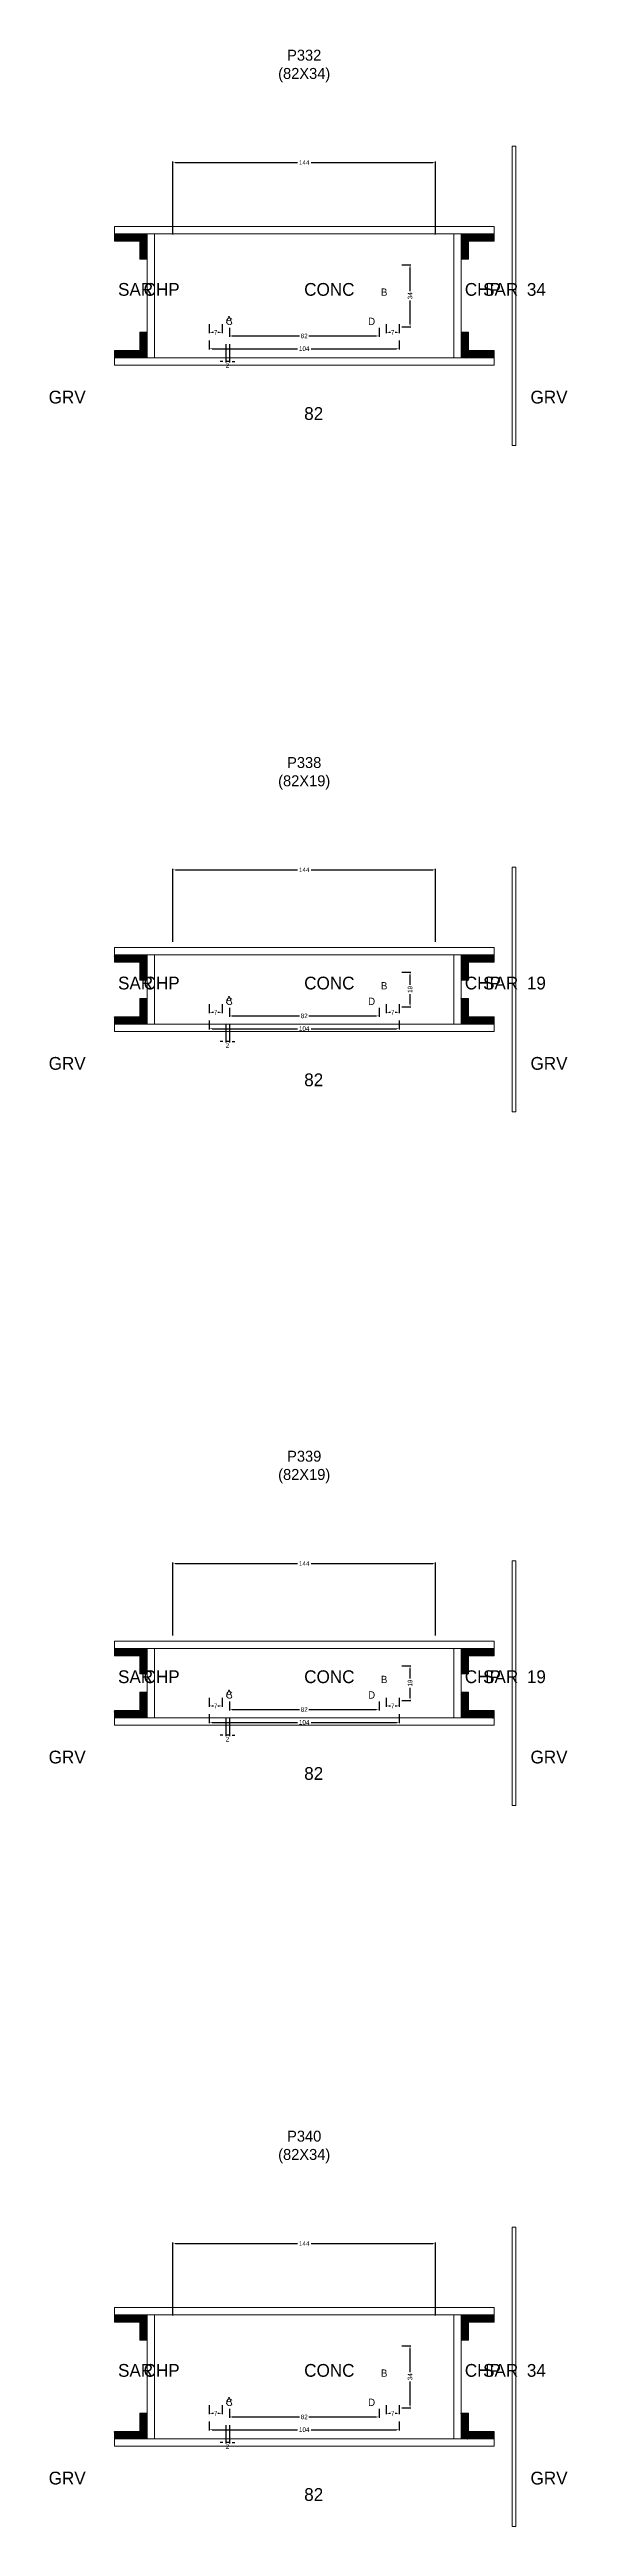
# Model space of a CAD drawing. Header units: centimetres. Extents: x -12000 to 4089, y -6086 to 2114.
# Drawn here: x -140 to 144, y -5642 to -4285 of the extents above; entities that cross this region are included whole.
import ezdxf

# ---------------------------------------------------------------- set-up
doc = ezdxf.new("R2010")
doc.units = ezdxf.units.CM
for name, color, linetype in [('COTA', 241, 'Continuous'), ('Hachura', 251, 'Continuous'), ('NOMENCLATURA', 7, 'Continuous'), ('SARRAFO', 251, 'Continuous'), ('Texto Seção', 7, 'Continuous')]:
    doc.layers.add(name, color=color, linetype=linetype)
doc.dimstyles.new('cotax2', dxfattribs={"dimtxt": 2.5, "dimasz": 1.5, "dimexe": 0.5, "dimexo": 0.5, "dimgap": 0.5, "dimtad": 1, "dimcen": 2.5, "dimazin": 3, "dimtfac": 1, "dimtmove": 0, "dimatfit": 3})

# ---------------------------------------------------------------- blocks, each defined once
blk = doc.blocks.new('_CLOSEDFILLED')
at = {"color": 0, "linetype": 'BYBLOCK'}
blk.add_solid([(-1, 0.16), (0, 0), (-1, -0.16)], dxfattribs=at)
blk = doc.blocks.new('*D326')
for p, q in [((-52, -4444.5), (-52, -4449.5)), ((-50.5, -4449), (-3.75, -4449)), ((3.75, -4449), (50.5, -4449)), ((52, -4444.5), (52, -4449.5))]:
    blk.add_line(p, q)
at = {"layer": 'Defpoints'}
for p in [(-52, -4444), (-52, -4449), (52, -4444)]:
    blk.add_point(p, dxfattribs=at)
at = {"layer": 'COTA', "xscale": 1.5, "yscale": 1.5, "rotation": 180}
blk.add_blockref('_CLOSEDFILLED', (-52, -4449), dxfattribs=at)
at = {"layer": 'COTA', "xscale": 1.5, "yscale": 1.5}
blk.add_blockref('_CLOSEDFILLED', (52, -4449), dxfattribs=at)
at = {"layer": 'COTA', "insert": (0, -4449), "char_height": 2.5, "attachment_point": 5}
blk.add_mtext('104', dxfattribs=at)
blk = doc.blocks.new('*D327')
for p, q in [((-41, -4437.5), (-41, -4442.5)), ((-39.5, -4442), (-2.5, -4442)), ((2.5, -4442), (39.5, -4442)), ((41, -4437.5), (41, -4442.5))]:
    blk.add_line(p, q)
at = {"layer": 'Defpoints'}
for p in [(-41, -4437), (41, -4437), (-41, -4442)]:
    blk.add_point(p, dxfattribs=at)
at = {"layer": 'COTA', "xscale": 1.5, "yscale": 1.5, "rotation": 180}
blk.add_blockref('_CLOSEDFILLED', (-41, -4442), dxfattribs=at)
at = {"layer": 'COTA', "xscale": 1.5, "yscale": 1.5}
blk.add_blockref('_CLOSEDFILLED', (41, -4442), dxfattribs=at)
at = {"layer": 'COTA', "insert": (0, -4442), "char_height": 2.5, "attachment_point": 5}
blk.add_mtext('82', dxfattribs=at)
blk = doc.blocks.new('*D328')
for p, q in [((53.5, -4403), (58.5, -4403)), ((58, -4417.5), (58, -4404.5)), ((58, -4435.5), (58, -4422.5)), ((53.5, -4437), (58.5, -4437))]:
    blk.add_line(p, q)
at = {"layer": 'Defpoints'}
for p in [(53, -4403), (53, -4437), (58, -4437)]:
    blk.add_point(p, dxfattribs=at)
at = {"layer": 'COTA', "xscale": 1.5, "yscale": 1.5}
for p, rotation in [((58, -4403), 90), ((58, -4437), 270)]:
    blk.add_blockref('_CLOSEDFILLED', p, dxfattribs=dict(at, rotation=rotation))
at = {"layer": 'COTA', "insert": (58, -4420), "char_height": 2.5, "attachment_point": 5, "rotation": 90}
blk.add_mtext('34', dxfattribs=at)
blk = doc.blocks.new('*D329')
for p, q in [((-52, -4435.5), (-52, -4440.5)), ((-45, -4435.5), (-45, -4440.5)), ((-50.5, -4440), (-49.75, -4440)), ((-47.25, -4440), (-46.5, -4440))]:
    blk.add_line(p, q)
at = {"layer": 'Defpoints'}
for p in [(-52, -4435), (-45, -4435), (-52, -4440)]:
    blk.add_point(p, dxfattribs=at)
at = {"layer": 'COTA', "xscale": 1.5, "yscale": 1.5, "rotation": 180}
blk.add_blockref('_CLOSEDFILLED', (-52, -4440), dxfattribs=at)
at = {"layer": 'COTA', "xscale": 1.5, "yscale": 1.5}
blk.add_blockref('_CLOSEDFILLED', (-45, -4440), dxfattribs=at)
at = {"layer": 'COTA', "insert": (-48.5, -4440), "char_height": 2.5, "attachment_point": 5}
blk.add_mtext('7', dxfattribs=at)
blk = doc.blocks.new('*D330')
for p, q in [((45, -4435.5), (45, -4440.5)), ((52, -4435.5), (52, -4440.5)), ((46.5, -4440), (47.25, -4440)), ((49.75, -4440), (50.5, -4440))]:
    blk.add_line(p, q)
at = {"layer": 'Defpoints'}
for p in [(45, -4435), (52, -4435), (45, -4440)]:
    blk.add_point(p, dxfattribs=at)
at = {"layer": 'COTA', "xscale": 1.5, "yscale": 1.5, "rotation": 180}
blk.add_blockref('_CLOSEDFILLED', (45, -4440), dxfattribs=at)
at = {"layer": 'COTA', "xscale": 1.5, "yscale": 1.5}
blk.add_blockref('_CLOSEDFILLED', (52, -4440), dxfattribs=at)
at = {"layer": 'COTA', "insert": (48.5, -4440), "char_height": 2.5, "attachment_point": 5}
blk.add_mtext('7', dxfattribs=at)
blk = doc.blocks.new('*D331')
for p, q in [((-72, -4386.5), (-72, -4346.5)), ((-70.5, -4347), (-3.75, -4347)), ((3.75, -4347), (70.5, -4347)), ((72, -4386.5), (72, -4346.5))]:
    blk.add_line(p, q)
at = {"layer": 'Defpoints'}
for p in [(-72, -4347), (-72, -4387), (72, -4387)]:
    blk.add_point(p, dxfattribs=at)
at = {"layer": 'COTA', "xscale": 1.5, "yscale": 1.5, "rotation": 180}
blk.add_blockref('_CLOSEDFILLED', (-72, -4347), dxfattribs=at)
at = {"layer": 'COTA', "xscale": 1.5, "yscale": 1.5}
blk.add_blockref('_CLOSEDFILLED', (72, -4347), dxfattribs=at)
at = {"layer": 'COTA', "insert": (0, -4347), "char_height": 2.5, "attachment_point": 5}
blk.add_mtext('144', dxfattribs=at)
blk = doc.blocks.new('*D352')
for p, q in [((-52, -4817), (-52, -4822)), ((-50.5, -4821.5), (-3.75, -4821.5)), ((3.75, -4821.5), (50.5, -4821.5)), ((52, -4817), (52, -4822))]:
    blk.add_line(p, q)
at = {"layer": 'Defpoints'}
for p in [(-52, -4816.5), (52, -4816.5), (-52, -4821.5)]:
    blk.add_point(p, dxfattribs=at)
at = {"layer": 'COTA', "xscale": 1.5, "yscale": 1.5, "rotation": 180}
blk.add_blockref('_CLOSEDFILLED', (-52, -4821.5), dxfattribs=at)
at = {"layer": 'COTA', "xscale": 1.5, "yscale": 1.5}
blk.add_blockref('_CLOSEDFILLED', (52, -4821.5), dxfattribs=at)
at = {"layer": 'COTA', "insert": (0, -4821.5), "char_height": 2.5, "attachment_point": 5}
blk.add_mtext('104', dxfattribs=at)
blk = doc.blocks.new('*D353')
for p, q in [((-41, -4810), (-41, -4815)), ((-39.5, -4814.5), (-2.5, -4814.5)), ((2.5, -4814.5), (39.5, -4814.5)), ((41, -4810), (41, -4815))]:
    blk.add_line(p, q)
at = {"layer": 'Defpoints'}
for p in [(-41, -4809.5), (-41, -4814.5), (41, -4809.5)]:
    blk.add_point(p, dxfattribs=at)
at = {"layer": 'COTA', "xscale": 1.5, "yscale": 1.5, "rotation": 180}
blk.add_blockref('_CLOSEDFILLED', (-41, -4814.5), dxfattribs=at)
at = {"layer": 'COTA', "xscale": 1.5, "yscale": 1.5}
blk.add_blockref('_CLOSEDFILLED', (41, -4814.5), dxfattribs=at)
at = {"layer": 'COTA', "insert": (0, -4814.5), "char_height": 2.5, "attachment_point": 5}
blk.add_mtext('82', dxfattribs=at)
blk = doc.blocks.new('*D354')
for p, q in [((53.5, -4790.5), (58.5, -4790.5)), ((58, -4797.5), (58, -4792)), ((58, -4808), (58, -4802.5)), ((53.5, -4809.5), (58.5, -4809.5))]:
    blk.add_line(p, q)
at = {"layer": 'Defpoints'}
for p in [(53, -4790.5), (53, -4809.5), (58, -4809.5)]:
    blk.add_point(p, dxfattribs=at)
at = {"layer": 'COTA', "xscale": 1.5, "yscale": 1.5}
for p, rotation in [((58, -4790.5), 90), ((58, -4809.5), 270)]:
    blk.add_blockref('_CLOSEDFILLED', p, dxfattribs=dict(at, rotation=rotation))
at = {"layer": 'COTA', "insert": (58, -4800), "char_height": 2.5, "attachment_point": 5, "rotation": 90}
blk.add_mtext('19', dxfattribs=at)
blk = doc.blocks.new('*D355')
for p, q in [((-52, -4808), (-52, -4813)), ((-50.5, -4812.5), (-49.75, -4812.5)), ((-47.25, -4812.5), (-46.5, -4812.5)), ((-45, -4808), (-45, -4813))]:
    blk.add_line(p, q)
at = {"layer": 'Defpoints'}
for p in [(-52, -4807.5), (-52, -4812.5), (-45, -4807.5)]:
    blk.add_point(p, dxfattribs=at)
at = {"layer": 'COTA', "xscale": 1.5, "yscale": 1.5, "rotation": 180}
blk.add_blockref('_CLOSEDFILLED', (-52, -4812.5), dxfattribs=at)
at = {"layer": 'COTA', "xscale": 1.5, "yscale": 1.5}
blk.add_blockref('_CLOSEDFILLED', (-45, -4812.5), dxfattribs=at)
at = {"layer": 'COTA', "insert": (-48.5, -4812.5), "char_height": 2.5, "attachment_point": 5}
blk.add_mtext('7', dxfattribs=at)
blk = doc.blocks.new('*D356')
for p, q in [((45, -4808), (45, -4813)), ((46.5, -4812.5), (47.25, -4812.5)), ((49.75, -4812.5), (50.5, -4812.5)), ((52, -4808), (52, -4813))]:
    blk.add_line(p, q)
at = {"layer": 'Defpoints'}
for p in [(45, -4807.5), (45, -4812.5), (52, -4807.5)]:
    blk.add_point(p, dxfattribs=at)
at = {"layer": 'COTA', "xscale": 1.5, "yscale": 1.5, "rotation": 180}
blk.add_blockref('_CLOSEDFILLED', (45, -4812.5), dxfattribs=at)
at = {"layer": 'COTA', "xscale": 1.5, "yscale": 1.5}
blk.add_blockref('_CLOSEDFILLED', (52, -4812.5), dxfattribs=at)
at = {"layer": 'COTA', "insert": (48.5, -4812.5), "char_height": 2.5, "attachment_point": 5}
blk.add_mtext('7', dxfattribs=at)
blk = doc.blocks.new('*D357')
for p, q in [((-72, -4774), (-72, -4734)), ((-70.5, -4734.5), (-3.75, -4734.5)), ((3.75, -4734.5), (70.5, -4734.5)), ((72, -4774), (72, -4734))]:
    blk.add_line(p, q)
at = {"layer": 'Defpoints'}
for p in [(-72, -4734.5), (-72, -4774.5), (72, -4774.5)]:
    blk.add_point(p, dxfattribs=at)
at = {"layer": 'COTA', "xscale": 1.5, "yscale": 1.5, "rotation": 180}
blk.add_blockref('_CLOSEDFILLED', (-72, -4734.5), dxfattribs=at)
at = {"layer": 'COTA', "xscale": 1.5, "yscale": 1.5}
blk.add_blockref('_CLOSEDFILLED', (72, -4734.5), dxfattribs=at)
at = {"layer": 'COTA', "insert": (0, -4734.5), "char_height": 2.5, "attachment_point": 5}
blk.add_mtext('144', dxfattribs=at)
blk = doc.blocks.new('*D378')
for p, q in [((-52, -5197), (-52, -5202)), ((-50.5, -5201.5), (-3.75, -5201.5)), ((3.75, -5201.5), (50.5, -5201.5)), ((52, -5197), (52, -5202))]:
    blk.add_line(p, q)
at = {"layer": 'Defpoints'}
for p in [(-52, -5196.5), (52, -5196.5), (-52, -5201.5)]:
    blk.add_point(p, dxfattribs=at)
at = {"layer": 'COTA', "xscale": 1.5, "yscale": 1.5, "rotation": 180}
blk.add_blockref('_CLOSEDFILLED', (-52, -5201.5), dxfattribs=at)
at = {"layer": 'COTA', "xscale": 1.5, "yscale": 1.5}
blk.add_blockref('_CLOSEDFILLED', (52, -5201.5), dxfattribs=at)
at = {"layer": 'COTA', "insert": (0, -5201.5), "char_height": 2.5, "attachment_point": 5}
blk.add_mtext('104', dxfattribs=at)
blk = doc.blocks.new('*D379')
for p, q in [((-41, -5190), (-41, -5195)), ((-39.5, -5194.5), (-2.5, -5194.5)), ((2.5, -5194.5), (39.5, -5194.5)), ((41, -5190), (41, -5195))]:
    blk.add_line(p, q)
at = {"layer": 'Defpoints'}
for p in [(-41, -5189.5), (-41, -5194.5), (41, -5189.5)]:
    blk.add_point(p, dxfattribs=at)
at = {"layer": 'COTA', "xscale": 1.5, "yscale": 1.5, "rotation": 180}
blk.add_blockref('_CLOSEDFILLED', (-41, -5194.5), dxfattribs=at)
at = {"layer": 'COTA', "xscale": 1.5, "yscale": 1.5}
blk.add_blockref('_CLOSEDFILLED', (41, -5194.5), dxfattribs=at)
at = {"layer": 'COTA', "insert": (0, -5194.5), "char_height": 2.5, "attachment_point": 5}
blk.add_mtext('82', dxfattribs=at)
blk = doc.blocks.new('*D380')
for p, q in [((53.5, -5170.5), (58.5, -5170.5)), ((58, -5177.5), (58, -5172)), ((58, -5188), (58, -5182.5)), ((53.5, -5189.5), (58.5, -5189.5))]:
    blk.add_line(p, q)
at = {"layer": 'Defpoints'}
for p in [(53, -5170.5), (53, -5189.5), (58, -5189.5)]:
    blk.add_point(p, dxfattribs=at)
at = {"layer": 'COTA', "xscale": 1.5, "yscale": 1.5}
for p, rotation in [((58, -5170.5), 90), ((58, -5189.5), 270)]:
    blk.add_blockref('_CLOSEDFILLED', p, dxfattribs=dict(at, rotation=rotation))
at = {"layer": 'COTA', "insert": (58, -5180), "char_height": 2.5, "attachment_point": 5, "rotation": 90}
blk.add_mtext('19', dxfattribs=at)
blk = doc.blocks.new('*D381')
for p, q in [((-52, -5188), (-52, -5193)), ((-50.5, -5192.5), (-49.75, -5192.5)), ((-47.25, -5192.5), (-46.5, -5192.5)), ((-45, -5188), (-45, -5193))]:
    blk.add_line(p, q)
at = {"layer": 'Defpoints'}
for p in [(-52, -5187.5), (-52, -5192.5), (-45, -5187.5)]:
    blk.add_point(p, dxfattribs=at)
at = {"layer": 'COTA', "xscale": 1.5, "yscale": 1.5, "rotation": 180}
blk.add_blockref('_CLOSEDFILLED', (-52, -5192.5), dxfattribs=at)
at = {"layer": 'COTA', "xscale": 1.5, "yscale": 1.5}
blk.add_blockref('_CLOSEDFILLED', (-45, -5192.5), dxfattribs=at)
at = {"layer": 'COTA', "insert": (-48.5, -5192.5), "char_height": 2.5, "attachment_point": 5}
blk.add_mtext('7', dxfattribs=at)
blk = doc.blocks.new('*D382')
for p, q in [((45, -5188), (45, -5193)), ((46.5, -5192.5), (47.25, -5192.5)), ((49.75, -5192.5), (50.5, -5192.5)), ((52, -5188), (52, -5193))]:
    blk.add_line(p, q)
at = {"layer": 'Defpoints'}
for p in [(45, -5187.5), (45, -5192.5), (52, -5187.5)]:
    blk.add_point(p, dxfattribs=at)
at = {"layer": 'COTA', "xscale": 1.5, "yscale": 1.5, "rotation": 180}
blk.add_blockref('_CLOSEDFILLED', (45, -5192.5), dxfattribs=at)
at = {"layer": 'COTA', "xscale": 1.5, "yscale": 1.5}
blk.add_blockref('_CLOSEDFILLED', (52, -5192.5), dxfattribs=at)
at = {"layer": 'COTA', "insert": (48.5, -5192.5), "char_height": 2.5, "attachment_point": 5}
blk.add_mtext('7', dxfattribs=at)
blk = doc.blocks.new('*D383')
for p, q in [((-72, -5154), (-72, -5114)), ((-70.5, -5114.5), (-3.75, -5114.5)), ((3.75, -5114.5), (70.5, -5114.5)), ((72, -5154), (72, -5114))]:
    blk.add_line(p, q)
at = {"layer": 'Defpoints'}
for p in [(-72, -5114.5), (-72, -5154.5), (72, -5154.5)]:
    blk.add_point(p, dxfattribs=at)
at = {"layer": 'COTA', "xscale": 1.5, "yscale": 1.5, "rotation": 180}
blk.add_blockref('_CLOSEDFILLED', (-72, -5114.5), dxfattribs=at)
at = {"layer": 'COTA', "xscale": 1.5, "yscale": 1.5}
blk.add_blockref('_CLOSEDFILLED', (72, -5114.5), dxfattribs=at)
at = {"layer": 'COTA', "insert": (0, -5114.5), "char_height": 2.5, "attachment_point": 5}
blk.add_mtext('144', dxfattribs=at)
blk = doc.blocks.new('*D404')
for p, q in [((-52, -5584.5), (-52, -5589.5)), ((-50.5, -5589), (-3.75, -5589)), ((3.75, -5589), (50.5, -5589)), ((52, -5584.5), (52, -5589.5))]:
    blk.add_line(p, q)
at = {"layer": 'Defpoints'}
for p in [(-52, -5584), (-52, -5589), (52, -5584)]:
    blk.add_point(p, dxfattribs=at)
at = {"layer": 'COTA', "xscale": 1.5, "yscale": 1.5, "rotation": 180}
blk.add_blockref('_CLOSEDFILLED', (-52, -5589), dxfattribs=at)
at = {"layer": 'COTA', "xscale": 1.5, "yscale": 1.5}
blk.add_blockref('_CLOSEDFILLED', (52, -5589), dxfattribs=at)
at = {"layer": 'COTA', "insert": (0, -5589), "char_height": 2.5, "attachment_point": 5}
blk.add_mtext('104', dxfattribs=at)
blk = doc.blocks.new('*D405')
for p, q in [((-41, -5577.5), (-41, -5582.5)), ((-39.5, -5582), (-2.5, -5582)), ((2.5, -5582), (39.5, -5582)), ((41, -5577.5), (41, -5582.5))]:
    blk.add_line(p, q)
at = {"layer": 'Defpoints'}
for p in [(-41, -5577), (-41, -5582), (41, -5577)]:
    blk.add_point(p, dxfattribs=at)
at = {"layer": 'COTA', "xscale": 1.5, "yscale": 1.5, "rotation": 180}
blk.add_blockref('_CLOSEDFILLED', (-41, -5582), dxfattribs=at)
at = {"layer": 'COTA', "xscale": 1.5, "yscale": 1.5}
blk.add_blockref('_CLOSEDFILLED', (41, -5582), dxfattribs=at)
at = {"layer": 'COTA', "insert": (0, -5582), "char_height": 2.5, "attachment_point": 5}
blk.add_mtext('82', dxfattribs=at)
blk = doc.blocks.new('*D406')
for p, q in [((53.5, -5543), (58.5, -5543)), ((58, -5557.5), (58, -5544.5)), ((58, -5575.5), (58, -5562.5)), ((53.5, -5577), (58.5, -5577))]:
    blk.add_line(p, q)
at = {"layer": 'Defpoints'}
for p in [(53, -5543), (53, -5577), (58, -5577)]:
    blk.add_point(p, dxfattribs=at)
at = {"layer": 'COTA', "xscale": 1.5, "yscale": 1.5}
for p, rotation in [((58, -5543), 90), ((58, -5577), 270)]:
    blk.add_blockref('_CLOSEDFILLED', p, dxfattribs=dict(at, rotation=rotation))
at = {"layer": 'COTA', "insert": (58, -5560), "char_height": 2.5, "attachment_point": 5, "rotation": 90}
blk.add_mtext('34', dxfattribs=at)
blk = doc.blocks.new('*D407')
for p, q in [((-52, -5575.5), (-52, -5580.5)), ((-45, -5575.5), (-45, -5580.5)), ((-50.5, -5580), (-49.75, -5580)), ((-47.25, -5580), (-46.5, -5580))]:
    blk.add_line(p, q)
at = {"layer": 'Defpoints'}
for p in [(-52, -5575), (-45, -5575), (-52, -5580)]:
    blk.add_point(p, dxfattribs=at)
at = {"layer": 'COTA', "xscale": 1.5, "yscale": 1.5, "rotation": 180}
blk.add_blockref('_CLOSEDFILLED', (-52, -5580), dxfattribs=at)
at = {"layer": 'COTA', "xscale": 1.5, "yscale": 1.5}
blk.add_blockref('_CLOSEDFILLED', (-45, -5580), dxfattribs=at)
at = {"layer": 'COTA', "insert": (-48.5, -5580), "char_height": 2.5, "attachment_point": 5}
blk.add_mtext('7', dxfattribs=at)
blk = doc.blocks.new('*D408')
for p, q in [((45, -5575.5), (45, -5580.5)), ((52, -5575.5), (52, -5580.5)), ((46.5, -5580), (47.25, -5580)), ((49.75, -5580), (50.5, -5580))]:
    blk.add_line(p, q)
at = {"layer": 'Defpoints'}
for p in [(45, -5575), (52, -5575), (45, -5580)]:
    blk.add_point(p, dxfattribs=at)
at = {"layer": 'COTA', "xscale": 1.5, "yscale": 1.5, "rotation": 180}
blk.add_blockref('_CLOSEDFILLED', (45, -5580), dxfattribs=at)
at = {"layer": 'COTA', "xscale": 1.5, "yscale": 1.5}
blk.add_blockref('_CLOSEDFILLED', (52, -5580), dxfattribs=at)
at = {"layer": 'COTA', "insert": (48.5, -5580), "char_height": 2.5, "attachment_point": 5}
blk.add_mtext('7', dxfattribs=at)
blk = doc.blocks.new('*D409')
for p, q in [((-72, -5526.5), (-72, -5486.5)), ((-70.5, -5487), (-3.75, -5487)), ((3.75, -5487), (70.5, -5487)), ((72, -5526.5), (72, -5486.5))]:
    blk.add_line(p, q)
at = {"layer": 'Defpoints'}
for p in [(-72, -5487), (-72, -5527), (72, -5527)]:
    blk.add_point(p, dxfattribs=at)
at = {"layer": 'COTA', "xscale": 1.5, "yscale": 1.5, "rotation": 180}
blk.add_blockref('_CLOSEDFILLED', (-72, -5487), dxfattribs=at)
at = {"layer": 'COTA', "xscale": 1.5, "yscale": 1.5}
blk.add_blockref('_CLOSEDFILLED', (72, -5487), dxfattribs=at)
at = {"layer": 'COTA', "insert": (0, -5487), "char_height": 2.5, "attachment_point": 5}
blk.add_mtext('144', dxfattribs=at)

msp = doc.modelspace()

# ---------------------------------------------------------------- hatches: boundary and pattern name
at = {"layer": 'SARRAFO'}
h = msp.add_hatch(dxfattribs=at)
h.set_pattern_fill('SOLID', scale=2)
h.paths.add_polyline_path([(-104, -4390), (-90, -4390), (-90, -4386), (-104, -4386)])
h = msp.add_hatch(dxfattribs=at)
h.set_pattern_fill('SOLID', scale=2)
h.paths.add_polyline_path([(-90, -4400), (-86, -4400), (-86, -4386), (-90, -4386)])
h = msp.add_hatch(dxfattribs=at)
h.set_pattern_fill('SOLID', scale=2)
h.paths.add_polyline_path([(86, -4400), (90, -4400), (90, -4386), (86, -4386)])
h = msp.add_hatch(dxfattribs=at)
h.set_pattern_fill('SOLID', scale=2)
h.paths.add_polyline_path([(90, -4390), (104, -4390), (104, -4386), (90, -4386)])
h = msp.add_hatch(dxfattribs=at)
h.set_pattern_fill('SOLID', scale=2)
h.paths.add_polyline_path([(-104, -4454), (-90, -4454), (-90, -4450), (-104, -4450)])
h = msp.add_hatch(dxfattribs=at)
h.set_pattern_fill('SOLID', scale=2)
h.paths.add_polyline_path([(-90, -4454), (-86, -4454), (-86, -4440), (-90, -4440)])
h = msp.add_hatch(dxfattribs=at)
h.set_pattern_fill('SOLID', scale=2)
h.paths.add_polyline_path([(86, -4454), (90, -4454), (90, -4440), (86, -4440)])
h = msp.add_hatch(dxfattribs=at)
h.set_pattern_fill('SOLID', scale=2)
h.paths.add_polyline_path([(90, -4454), (104, -4454), (104, -4450), (90, -4450)])
h = msp.add_hatch(dxfattribs=at)
h.set_pattern_fill('SOLID', scale=2)
h.paths.add_polyline_path([(-104, -4785), (-90, -4785), (-90, -4781), (-104, -4781)])
h = msp.add_hatch(dxfattribs=at)
h.set_pattern_fill('SOLID', scale=2)
h.paths.add_polyline_path([(-90, -4795), (-86, -4795), (-86, -4781), (-90, -4781)])
h = msp.add_hatch(dxfattribs=at)
h.set_pattern_fill('SOLID', scale=2)
h.paths.add_polyline_path([(86, -4795), (90, -4795), (90, -4781), (86, -4781)])
h = msp.add_hatch(dxfattribs=at)
h.set_pattern_fill('SOLID', scale=2)
h.paths.add_polyline_path([(90, -4785), (104, -4785), (104, -4781), (90, -4781)])
h = msp.add_hatch(dxfattribs=at)
h.set_pattern_fill('SOLID', scale=2)
h.paths.add_polyline_path([(-104, -4819), (-90, -4819), (-90, -4815), (-104, -4815)])
h = msp.add_hatch(dxfattribs=at)
h.set_pattern_fill('SOLID', scale=2)
h.paths.add_polyline_path([(-90, -4819), (-86, -4819), (-86, -4805), (-90, -4805)])
h = msp.add_hatch(dxfattribs=at)
h.set_pattern_fill('SOLID', scale=2)
h.paths.add_polyline_path([(86, -4819), (90, -4819), (90, -4805), (86, -4805)])
h = msp.add_hatch(dxfattribs=at)
h.set_pattern_fill('SOLID', scale=2)
h.paths.add_polyline_path([(90, -4819), (104, -4819), (104, -4815), (90, -4815)])
h = msp.add_hatch(dxfattribs=at)
h.set_pattern_fill('SOLID', scale=2)
h.paths.add_polyline_path([(-104, -5165), (-90, -5165), (-90, -5161), (-104, -5161)])
h = msp.add_hatch(dxfattribs=at)
h.set_pattern_fill('SOLID', scale=2)
h.paths.add_polyline_path([(-90, -5175), (-86, -5175), (-86, -5161), (-90, -5161)])
h = msp.add_hatch(dxfattribs=at)
h.set_pattern_fill('SOLID', scale=2)
h.paths.add_polyline_path([(86, -5175), (90, -5175), (90, -5161), (86, -5161)])
h = msp.add_hatch(dxfattribs=at)
h.set_pattern_fill('SOLID', scale=2)
h.paths.add_polyline_path([(90, -5165), (104, -5165), (104, -5161), (90, -5161)])
h = msp.add_hatch(dxfattribs=at)
h.set_pattern_fill('SOLID', scale=2)
h.paths.add_polyline_path([(-104, -5199), (-90, -5199), (-90, -5195), (-104, -5195)])
h = msp.add_hatch(dxfattribs=at)
h.set_pattern_fill('SOLID', scale=2)
h.paths.add_polyline_path([(-90, -5199), (-86, -5199), (-86, -5185), (-90, -5185)])
h = msp.add_hatch(dxfattribs=at)
h.set_pattern_fill('SOLID', scale=2)
h.paths.add_polyline_path([(86, -5199), (90, -5199), (90, -5185), (86, -5185)])
h = msp.add_hatch(dxfattribs=at)
h.set_pattern_fill('SOLID', scale=2)
h.paths.add_polyline_path([(90, -5199), (104, -5199), (104, -5195), (90, -5195)])
h = msp.add_hatch(dxfattribs=at)
h.set_pattern_fill('SOLID', scale=2)
h.paths.add_polyline_path([(-104, -5530), (-90, -5530), (-90, -5526), (-104, -5526)])
h = msp.add_hatch(dxfattribs=at)
h.set_pattern_fill('SOLID', scale=2)
h.paths.add_polyline_path([(-90, -5540), (-86, -5540), (-86, -5526), (-90, -5526)])
h = msp.add_hatch(dxfattribs=at)
h.set_pattern_fill('SOLID', scale=2)
h.paths.add_polyline_path([(86, -5540), (90, -5540), (90, -5526), (86, -5526)])
h = msp.add_hatch(dxfattribs=at)
h.set_pattern_fill('SOLID', scale=2)
h.paths.add_polyline_path([(90, -5530), (104, -5530), (104, -5526), (90, -5526)])
h = msp.add_hatch(dxfattribs=at)
h.set_pattern_fill('SOLID', scale=2)
h.paths.add_polyline_path([(-104, -5594), (-90, -5594), (-90, -5590), (-104, -5590)])
h = msp.add_hatch(dxfattribs=at)
h.set_pattern_fill('SOLID', scale=2)
h.paths.add_polyline_path([(-90, -5594), (-86, -5594), (-86, -5580), (-90, -5580)])
h = msp.add_hatch(dxfattribs=at)
h.set_pattern_fill('SOLID', scale=2)
h.paths.add_polyline_path([(86, -5594), (90, -5594), (90, -5580), (86, -5580)])
h = msp.add_hatch(dxfattribs=at)
h.set_pattern_fill('SOLID', scale=2)
h.paths.add_polyline_path([(90, -5594), (104, -5594), (104, -5590), (90, -5590)])

# ---------------------------------------------------------------- linework, layer by layer
at = {"layer": 'Hachura', "lineweight": 13}
for points in [[(114, -4502), (116, -4502), (116, -4338), (114, -4338)], [(114, -4867), (116, -4867), (116, -4733), (114, -4733)], [(114, -5247), (116, -5247), (116, -5113), (114, -5113)], [(114, -5642), (116, -5642), (116, -5478), (114, -5478)]]:
    msp.add_lwpolyline(points, close=True, dxfattribs=at)
at = {"layer": 'Hachura', "lineweight": 18}
for points in [[(-104, -4386), (104, -4386), (104, -4382), (-104, -4382)], [(-86, -4454), (-82, -4454), (-82, -4386), (-86, -4386)], [(82, -4454), (86, -4454), (86, -4386), (82, -4386)], [(-104, -4458), (104, -4458), (104, -4454), (-104, -4454)], [(-104, -4781), (104, -4781), (104, -4777), (-104, -4777)], [(-86, -4819), (-82, -4819), (-82, -4781), (-86, -4781)], [(82, -4819), (86, -4819), (86, -4781), (82, -4781)], [(-104, -4823), (104, -4823), (104, -4819), (-104, -4819)], [(-104, -5161), (104, -5161), (104, -5157), (-104, -5157)], [(-86, -5199), (-82, -5199), (-82, -5161), (-86, -5161)], [(82, -5199), (86, -5199), (86, -5161), (82, -5161)], [(-104, -5203), (104, -5203), (104, -5199), (-104, -5199)], [(-104, -5526), (104, -5526), (104, -5522), (-104, -5522)], [(-86, -5594), (-82, -5594), (-82, -5526), (-86, -5526)], [(82, -5594), (86, -5594), (86, -5526), (82, -5526)], [(-104, -5598), (104, -5598), (104, -5594), (-104, -5594)]]:
    msp.add_lwpolyline(points, close=True, dxfattribs=at)
at = {"layer": 'SARRAFO', "lineweight": 13}
for points in [[(-104, -4390), (-90, -4390), (-90, -4386), (-104, -4386)], [(-90, -4400), (-86, -4400), (-86, -4386), (-90, -4386)], [(86, -4400), (90, -4400), (90, -4386), (86, -4386)], [(90, -4390), (104, -4390), (104, -4386), (90, -4386)], [(-104, -4454), (-90, -4454), (-90, -4450), (-104, -4450)], [(-90, -4454), (-86, -4454), (-86, -4440), (-90, -4440)], [(86, -4454), (90, -4454), (90, -4440), (86, -4440)], [(90, -4454), (104, -4454), (104, -4450), (90, -4450)], [(-104, -4785), (-90, -4785), (-90, -4781), (-104, -4781)], [(-90, -4795), (-86, -4795), (-86, -4781), (-90, -4781)], [(86, -4795), (90, -4795), (90, -4781), (86, -4781)], [(90, -4785), (104, -4785), (104, -4781), (90, -4781)], [(-104, -4819), (-90, -4819), (-90, -4815), (-104, -4815)], [(-90, -4819), (-86, -4819), (-86, -4805), (-90, -4805)], [(86, -4819), (90, -4819), (90, -4805), (86, -4805)], [(90, -4819), (104, -4819), (104, -4815), (90, -4815)], [(-104, -5165), (-90, -5165), (-90, -5161), (-104, -5161)], [(-90, -5175), (-86, -5175), (-86, -5161), (-90, -5161)], [(86, -5175), (90, -5175), (90, -5161), (86, -5161)], [(90, -5165), (104, -5165), (104, -5161), (90, -5161)], [(-104, -5199), (-90, -5199), (-90, -5195), (-104, -5195)], [(-90, -5199), (-86, -5199), (-86, -5185), (-90, -5185)], [(86, -5199), (90, -5199), (90, -5185), (86, -5185)], [(90, -5199), (104, -5199), (104, -5195), (90, -5195)], [(-104, -5530), (-90, -5530), (-90, -5526), (-104, -5526)], [(-90, -5540), (-86, -5540), (-86, -5526), (-90, -5526)], [(86, -5540), (90, -5540), (90, -5526), (86, -5526)], [(90, -5530), (104, -5530), (104, -5526), (90, -5526)], [(-104, -5594), (-90, -5594), (-90, -5590), (-104, -5590)], [(-90, -5594), (-86, -5594), (-86, -5580), (-90, -5580)], [(86, -5594), (90, -5594), (90, -5580), (86, -5580)], [(90, -5594), (104, -5594), (104, -5590), (90, -5590)]]:
    msp.add_lwpolyline(points, close=True, dxfattribs=at)

# ---------------------------------------------------------------- texts
at = {"layer": 'NOMENCLATURA'}
for s, p in [('B', (42, -4420)), ('A', (-43, -4435)), ('C', (-43, -4436)), ('D', (35, -4436)), ('B', (42, -4800)), ('A', (-43, -4807.5)), ('C', (-43, -4808.5)), ('D', (35, -4808.5)), ('B', (42, -5180)), ('A', (-43, -5187.5)), ('C', (-43, -5188.5)), ('D', (35, -5188.5)), ('B', (42, -5560)), ('A', (-43, -5575)), ('C', (-43, -5576)), ('D', (35, -5576))]:
    msp.add_text(s, height=4, dxfattribs=at).set_placement(p)
at = {"layer": 'NOMENCLATURA', "char_height": 6, "attachment_point": 8}
for s, insert in [('P332\\P(82X34)', (0, -4303)), ('P338\\P(82X19)', (0, -4690.5)), ('P339\\P(82X19)', (0, -5070.5)), ('P340\\P(82X34)', (0, -5443))]:
    msp.add_mtext(s, dxfattribs=dict(at, insert=insert))
at = {"layer": 'Texto Seção'}
for s, p in [('SAR', (-102, -4420)), ('CHP', (-88, -4420)), ('CONC', (0, -4420)), ('CHP', (88, -4420)), ('SAR', (98, -4420)), ('34', (122, -4420)), ('GRV', (-140, -4479)), ('GRV', (124, -4479)), ('82', (0, -4488)), ('SAR', (-102, -4800)), ('CHP', (-88, -4800)), ('CONC', (0, -4800)), ('CHP', (88, -4800)), ('SAR', (98, -4800)), ('19', (122, -4800)), ('GRV', (-140, -4844)), ('GRV', (124, -4844)), ('82', (0, -4853)), ('SAR', (-102, -5180)), ('CHP', (-88, -5180)), ('CONC', (0, -5180)), ('CHP', (88, -5180)), ('SAR', (98, -5180)), ('19', (122, -5180)), ('GRV', (-140, -5224)), ('GRV', (124, -5224)), ('82', (0, -5233)), ('SAR', (-102, -5560)), ('CHP', (-88, -5560)), ('CONC', (0, -5560)), ('CHP', (88, -5560)), ('SAR', (98, -5560)), ('34', (122, -5560)), ('GRV', (-140, -5619)), ('GRV', (124, -5619)), ('82', (0, -5628))]:
    msp.add_text(s, height=7, dxfattribs=at).set_placement(p)

# ---------------------------------------------------------------- dimensions: what is measured, and where the dimension line sits
at = {"layer": 'COTA'}
for base, p1, p2, picture, middle in [((-72, -4347), (-72, -4387), (72, -4387), '*D331', (0, -4347)), ((-52, -4440), (-52, -4435), (-45, -4435), '*D329', (-48.5, -4440)), ((-41, -4442), (-41, -4437), (41, -4437), '*D327', (0, -4442)), ((45, -4440), (45, -4435), (52, -4435), '*D330', (48.5, -4440)), ((-52, -4449), (-52, -4444), (52, -4444), '*D326', (0, -4449)), ((-72, -4734.5), (-72, -4774.5), (72, -4774.5), '*D357', (0, -4734.5)), ((-52, -4812.5), (-52, -4807.5), (-45, -4807.5), '*D355', (-48.5, -4812.5)), ((-52, -4821.5), (-52, -4816.5), (52, -4816.5), '*D352', (0, -4821.5)), ((-41, -4814.5), (-41, -4809.5), (41, -4809.5), '*D353', (0, -4814.5)), ((45, -4812.5), (45, -4807.5), (52, -4807.5), '*D356', (48.5, -4812.5)), ((-72, -5114.5), (-72, -5154.5), (72, -5154.5), '*D383', (0, -5114.5)), ((-52, -5192.5), (-52, -5187.5), (-45, -5187.5), '*D381', (-48.5, -5192.5)), ((-52, -5201.5), (-52, -5196.5), (52, -5196.5), '*D378', (0, -5201.5)), ((-41, -5194.5), (-41, -5189.5), (41, -5189.5), '*D379', (0, -5194.5)), ((45, -5192.5), (45, -5187.5), (52, -5187.5), '*D382', (48.5, -5192.5)), ((-72, -5487), (-72, -5527), (72, -5527), '*D409', (0, -5487)), ((-52, -5580), (-52, -5575), (-45, -5575), '*D407', (-48.5, -5580)), ((45, -5580), (45, -5575), (52, -5575), '*D408', (48.5, -5580)), ((-52, -5589), (-52, -5584), (52, -5584), '*D404', (0, -5589)), ((-41, -5582), (-41, -5577), (41, -5577), '*D405', (0, -5582))]:
    dim = msp.add_linear_dim(base=base, p1=p1, p2=p2, dimstyle='cotax2', dxfattribs=at)
    dim.commit()
    dim.dimension.update_dxf_attribs({"geometry": picture, "text_midpoint": middle})
for base, p1, p2, picture, middle in [((58, -4437), (53, -4437), (53, -4403), '*D328', (58, -4420)), ((58, -4809.5), (53, -4809.5), (53, -4790.5), '*D354', (58, -4800)), ((58, -5189.5), (53, -5189.5), (53, -5170.5), '*D380', (58, -5180)), ((58, -5577), (53, -5577), (53, -5543), '*D406', (58, -5560))]:
    dim = msp.add_linear_dim(base=base, p1=p1, p2=p2, angle=90, dimstyle='cotax2', dxfattribs=at)
    dim.commit()
    dim.dimension.update_dxf_attribs({"geometry": picture, "text_midpoint": middle})
for base, p1, p2 in [((-41, -4456), (-41, -4446), (-43, -4446)), ((-41, -4828.5), (-41, -4818.5), (-43, -4818.5)), ((-41, -5208.5), (-41, -5198.5), (-43, -5198.5)), ((-41, -5596), (-41, -5586), (-43, -5586))]:
    msp.add_linear_dim(base=base, p1=p1, p2=p2, dimstyle='cotax2', dxfattribs=at).render()

doc.saveas('drawing.dxf')
